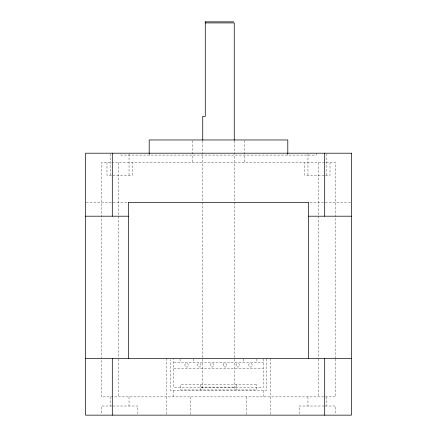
<?xml version="1.0" encoding="UTF-8"?>
<svg xmlns="http://www.w3.org/2000/svg" width="437" height="437" viewBox="0 0 437 437"><rect width="100%" height="100%" fill="white"/><g stroke="black" fill="none" stroke-linecap="round" stroke-linejoin="round"><path stroke-width="0.33" stroke-dasharray="2.19 1.64" d="M111.561 175.253L106.989 175.253L106.989 162.651M112.839 175.253L132.192 175.253L132.192 162.651M324.161 175.253L304.808 175.253L304.808 162.651M325.439 175.253L330.011 175.253L330.011 162.651M86.253 202.342L127.02 202.342M309.98 202.342L350.747 202.342M173.773 362.229L263.227 362.229M173.773 368.533L263.227 368.533M200.862 387.116L236.138 387.116M111.812 406.017L101.324 406.017L101.324 414.5M112.866 406.017L137.863 406.017L137.863 414.5M324.134 406.017L299.137 406.017L299.137 414.5M325.188 406.017L335.676 406.017L335.676 414.5M335.676 358.449L335.676 162.651L101.324 162.651L101.324 358.449M335.676 359.127L335.676 396.878L101.324 396.878L101.324 359.127M326.86 153.868L326.86 175.253M326.86 396.878L326.86 406.017M318.174 162.651L318.174 358.449M318.174 359.127L318.174 396.878M316.148 153.201L316.148 155.091L120.852 155.091L120.852 153.829M307.959 153.868L307.959 175.253M307.959 396.878L307.959 406.017M287.797 153.775L287.797 155.091M270.159 358.449L270.159 414.473M266.379 359.083L266.379 390.58L170.621 390.58L170.621 359.749M263.861 390.58L263.861 396.878M263.227 359.083L263.227 387.433L173.773 387.433L173.773 359.083M256.929 359.083L256.929 362.229M246.834 396.878L246.834 414.473M244.644 140.638L244.644 162.651M243.699 359.083L243.699 362.229M236.138 384.598L236.138 389.951M234.248 140.943L234.248 389.951M202.752 140.911L202.752 389.951M200.862 384.598L200.862 389.951M193.301 359.083L193.301 362.229M192.356 140.638L192.356 162.651M190.166 396.878L190.166 414.473M180.071 359.083L180.071 362.229M173.139 390.58L173.139 396.878M166.841 358.449L166.841 414.473M149.203 153.775L149.203 155.091M129.041 153.868L129.041 175.253M129.041 396.878L129.041 406.017M118.826 162.651L118.826 358.449M118.826 359.127L118.826 396.878M110.14 153.868L110.14 175.253M110.14 396.878L110.14 406.017M185.37 363.808L184.977 364.201L184.977 366.561L185.37 366.954L187.73 366.954L188.123 366.561L188.123 364.201L187.73 363.808L185.37 363.808M198.147 363.808L197.753 364.201L197.753 366.561L198.147 366.954L200.512 366.954L200.905 366.561L200.905 364.201L200.512 363.808L198.147 363.808M210.929 363.808L210.536 364.201L210.536 366.561L210.929 366.954L213.289 366.954L213.688 366.561L213.688 364.201L213.289 363.808L210.929 363.808M223.711 363.808L223.312 364.201L223.312 366.561L223.711 366.954L226.071 366.954L226.464 366.561L226.464 364.201L226.071 363.808L223.711 363.808M236.488 363.808L236.095 364.201L236.095 366.561L236.488 366.954L238.853 366.954L239.247 366.561L239.247 364.201L238.853 363.808L236.488 363.808M249.27 363.808L248.877 364.201L248.877 366.561L249.27 366.954L251.63 366.954L252.023 366.561L252.023 364.201L251.63 363.808L249.27 363.808M256.3 384.598L180.7 384.598L180.7 389.951L256.3 389.951L256.3 384.598"/><path stroke-width="0.66" d="M233.648 21.85L205.27 21.85L205.27 22.921L234.248 22.921L234.248 140.261M85.576 216.2L128.336 216.2M308.664 216.2L351.424 216.2M85.576 358.449L351.424 358.449M324.696 153.201L324.696 216.2M324.696 358.449L324.696 415.15M308.664 358.449L308.664 202.342L128.336 202.342L128.336 358.449M287.797 153.775L287.797 139.971L149.203 139.971L149.203 153.775M205.27 21.85L205.27 116.346L202.752 116.346L202.752 140.228M112.304 153.201L112.304 216.2M112.304 358.449L112.304 415.15M351.424 153.201L85.576 153.201L85.576 415.15L351.424 415.15L351.424 153.201"/></g></svg>
